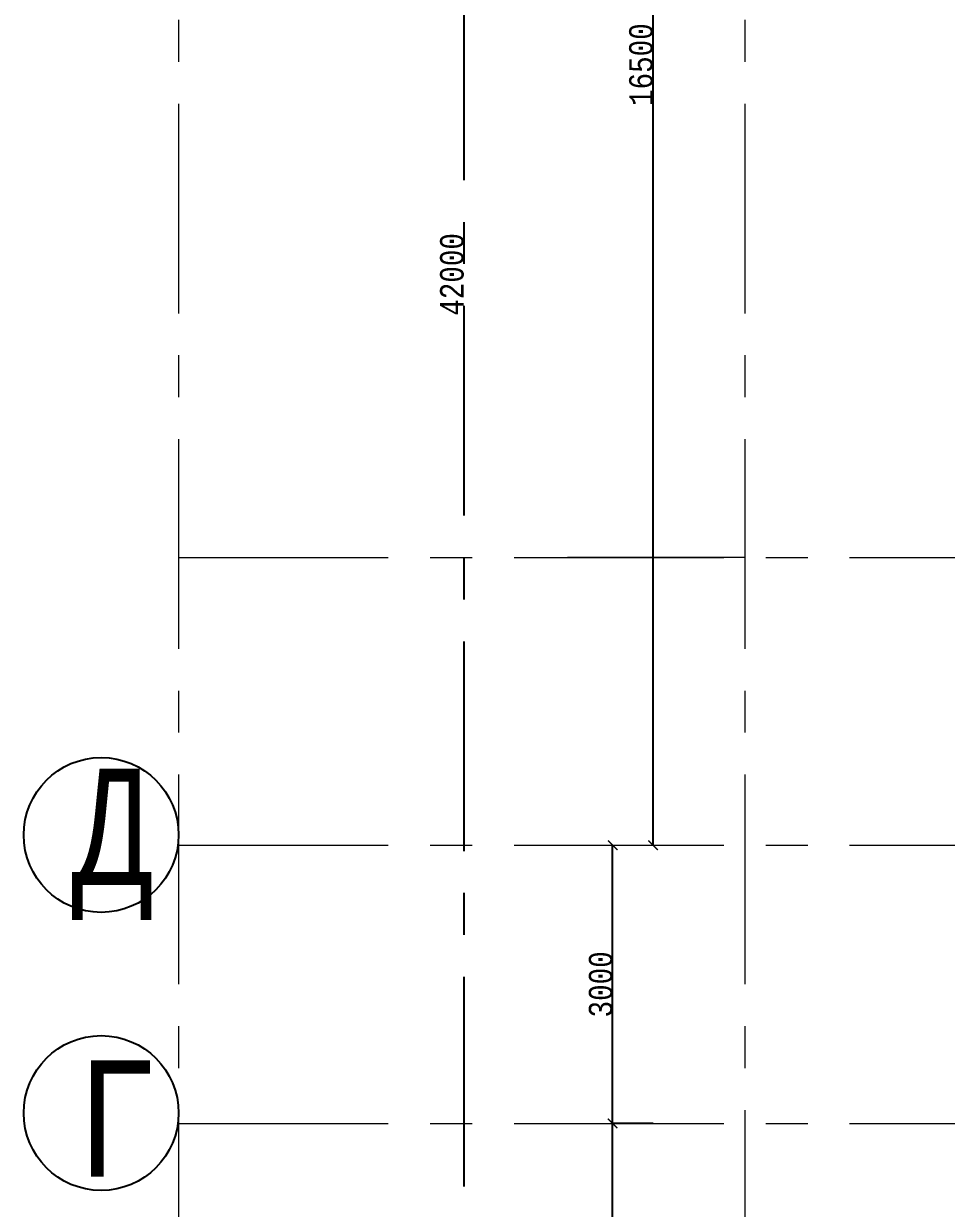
# Model space of a CAD drawing. Header units: millimetres. Extents: x -689206 to 4969298, y -1019800 to 703299.
# Drawn here: x 426641 to 436418, y -80608 to -68050 of the extents above; entities that cross this region are included whole.
import ezdxf

# ---------------------------------------------------------------- set-up
doc = ezdxf.new("R2010")
doc.units = ezdxf.units.MM
doc.linetypes.add('JIS_02_4.0', pattern=[5.5, 4, -1.5])
doc.linetypes.add('осеваяX2', pattern=[101.6, 63.5, -12.7, 12.7, -12.7])
doc.layers.add('сваи', color=7, linetype='JIS_02_4.0', lineweight=30)
doc.layers.add('стены', color=7, linetype='Continuous', lineweight=20)
doc.layers.add('сетка', color=104, linetype='Continuous')
doc.styles.add('Аннотативный', font='isocteur.ttf', dxfattribs={"width": 0.7, "height": 250})
doc.dimstyles.new('Аннотативный', dxfattribs={"dimscale": 0, "dimtxt": 250, "dimasz": 100, "dimexe": 1.25, "dimexo": 0.625, "dimtad": 1, "dimdec": 0, "dimtxsty": 'Аннотативный', "dimblk": 'ARCHTICK', "dimcen": 2.5, "dimadec": 0, "dimazin": 0, "dimtfac": 1, "dimtdec": 0, "dimtmove": 0, "dimatfit": 3, "dimfxl": 1, "dimarcsym": 0})

# ---------------------------------------------------------------- blocks, each defined once
blk = doc.blocks.new('_ArchTick')
at = {"color": 0, "linetype": 'ByBlock', "const_width": 0.15}
blk.add_lwpolyline([(-0.5, -0.5), (0.5, 0.5)], dxfattribs=at)
blk = doc.blocks.new('*D2100')
at = {"layer": 'Defpoints', "color": 0, "linetype": 'осеваяX2', "lineweight": 20, "ltscale": 35, "transparency": 16777216}
for p in [(431306, -49706), (431306, -91710), (431306, -91710)]:
    blk.add_point(p, dxfattribs=at)
at = {"layer": 'сваи', "color": 0, "linetype": 'осеваяX2', "lineweight": -2, "ltscale": 35, "transparency": 16777216}
for p, q in [((431306, -49706), (431307, -49706)), ((431306, -49706), (431306, -91710)), ((431306, -91710), (431307, -91710))]:
    blk.add_line(p, q, dxfattribs=at)
at = {"layer": 'сваи', "color": 0, "linetype": 'осеваяX2', "lineweight": -2, "ltscale": 35, "transparency": 16777216, "xscale": 100, "yscale": 100, "zscale": 100}
for p, rotation in [((431306, -49706), 90), ((431306, -91710), 270)]:
    blk.add_blockref('_ArchTick', p, dxfattribs=dict(at, rotation=rotation))
at = {"layer": 'сваи', "color": 0, "linetype": 'осеваяX2', "lineweight": 18, "ltscale": 35, "transparency": 16777216, "insert": (431180, -70708), "char_height": 250, "attachment_point": 5, "rotation": 90, "style": 'Аннотативный'}
blk.add_mtext('42000', dxfattribs=at)
blk = doc.blocks.new('*D2109')
at = {"layer": 'Defpoints', "color": 0, "linetype": 'ByBlock', "lineweight": 20, "ltscale": 35, "transparency": 16777216}
for p in [(432881, -79708), (432881, -79708), (433310, -84210)]:
    blk.add_point(p, dxfattribs=at)
at = {"layer": 'сваи', "color": 0, "linetype": 'ByBlock', "lineweight": -2, "ltscale": 35, "transparency": 16777216}
for p, q in [((432881, -84210), (432881, -79708)), ((432882, -79708), (432883, -79708)), ((433309, -84210), (432880, -84210))]:
    blk.add_line(p, q, dxfattribs=at)
at = {"layer": 'сваи', "color": 0, "linetype": 'ByBlock', "lineweight": -2, "ltscale": 35, "transparency": 16777216, "xscale": 100, "yscale": 100, "zscale": 100}
for p, rotation in [((432881, -79708), 90), ((432881, -84210), 270)]:
    blk.add_blockref('_ArchTick', p, dxfattribs=dict(at, rotation=rotation))
at = {"layer": 'сваи', "color": 0, "linetype": 'ByBlock', "lineweight": 20, "ltscale": 35, "transparency": 16777216, "insert": (432756, -81959), "char_height": 250, "attachment_point": 5, "rotation": 90, "style": 'Аннотативный'}
blk.add_mtext('4500', dxfattribs=at)
blk = doc.blocks.new('*D2110')
at = {"layer": 'Defpoints', "color": 0, "linetype": 'ByBlock', "lineweight": 20, "ltscale": 35, "transparency": 16777216}
for p in [(432882, -76760), (432882, -76760), (433311, -79708)]:
    blk.add_point(p, dxfattribs=at)
at = {"layer": 'сваи', "color": 0, "linetype": 'ByBlock', "lineweight": -2, "ltscale": 35, "transparency": 16777216}
for p, q in [((432882, -79708), (432882, -76760)), ((432883, -76760), (432884, -76760)), ((433311, -79708), (432881, -79708))]:
    blk.add_line(p, q, dxfattribs=at)
at = {"layer": 'сваи', "color": 0, "linetype": 'ByBlock', "lineweight": -2, "ltscale": 35, "transparency": 16777216, "xscale": 100, "yscale": 100, "zscale": 100}
for p, rotation in [((432882, -76760), 90), ((432882, -79708), 270)]:
    blk.add_blockref('_ArchTick', p, dxfattribs=dict(at, rotation=rotation))
at = {"layer": 'сваи', "color": 0, "linetype": 'ByBlock', "lineweight": 20, "ltscale": 35, "transparency": 16777216, "insert": (432757, -78234), "char_height": 250, "attachment_point": 5, "rotation": 90, "style": 'Аннотативный'}
blk.add_mtext('3000', dxfattribs=at)
blk = doc.blocks.new('*D2115')
at = {"layer": 'Defpoints', "color": 0, "linetype": 'ByBlock', "lineweight": 20, "ltscale": 35, "transparency": 16777216}
for p in [(433309, -60208), (433310, -60208), (433313, -76760)]:
    blk.add_point(p, dxfattribs=at)
at = {"layer": 'сваи', "color": 0, "linetype": 'ByBlock', "lineweight": -2, "ltscale": 35, "transparency": 16777216}
for p, q in [((433309, -60208), (433311, -60208)), ((433310, -76760), (433310, -60208)), ((433312, -76760), (433309, -76760))]:
    blk.add_line(p, q, dxfattribs=at)
at = {"layer": 'сваи', "color": 0, "linetype": 'ByBlock', "lineweight": -2, "ltscale": 35, "transparency": 16777216, "xscale": 100, "yscale": 100, "zscale": 100}
for p, rotation in [((433310, -60208), 90), ((433310, -76760), 270)]:
    blk.add_blockref('_ArchTick', p, dxfattribs=dict(at, rotation=rotation))
at = {"layer": 'сваи', "color": 0, "linetype": 'ByBlock', "lineweight": 20, "ltscale": 35, "transparency": 16777216, "insert": (433184, -68484), "char_height": 250, "attachment_point": 5, "rotation": 90, "style": 'Аннотативный'}
blk.add_mtext('16500', dxfattribs=at)

msp = doc.modelspace()

# ---------------------------------------------------------------- linework, layer by layer
at = {"layer": 'сваи', "linetype": 'ByBlock', "lineweight": 20, "ltscale": 35}
msp.add_line((434281.1, -73707.8), (432405.1, -73707.8), dxfattribs=at)
at = {"layer": 'сетка'}
for centre in [(427461.6, -76650.2), (427461.6, -79598.2)]:
    msp.add_circle(centre, 820.6, dxfattribs=at)
at = {"layer": 'стены', "linetype": 'осеваяX2', "lineweight": 18, "ltscale": 35}
for p, q in [((428281.1, -47562.3), (428281.1, -91709.8)), ((434281.1, -47562.3), (434281.1, -91709.8)), ((428281.1, -73707.8), (494281.1, -73707.8)), ((428281.1, -76759.8), (494281.1, -76759.8)), ((428281.1, -79707.8), (494281.1, -79707.8))]:
    msp.add_line(p, q, dxfattribs=at)

# ---------------------------------------------------------------- texts
at = {"layer": 'сетка', "color": 0, "char_height": 1230.9, "width": 181.646, "attachment_point": 1, "style": 'Аннотативный'}
for s, insert in [('Д', (427149.7, -75949.1)), ('Г', (427197.4, -79040.1))]:
    msp.add_mtext(s, dxfattribs=dict(at, insert=insert))

# ---------------------------------------------------------------- dimensions: what is measured, and where the dimension line sits
at = {"layer": 'сваи', "linetype": 'осеваяX2', "lineweight": 18, "ltscale": 35}
dim = msp.add_linear_dim(base=(431305.6, -91709.8), p1=(431305.6, -49705.8), p2=(431305.6, -91709.8), angle=90, text='42000', dimstyle='Аннотативный', dxfattribs=at)
dim.commit()
dim.dimension.update_dxf_attribs({"geometry": '*D2100', "text_midpoint": (431180, -70707.8)})
at = {"layer": 'сваи', "linetype": 'ByBlock', "lineweight": 20, "ltscale": 35}
for base, p1, p2, text, picture, middle in [((433310, -60207.8), (433312.5, -76759.8), (433308.8, -60207.8), '16500', '*D2115', (433184.4, -68483.8)), ((432882.5, -76759.8), (433311.3, -79707.8), (432882.5, -76759.8), '3000', '*D2110', (432756.9, -78233.8)), ((432881.3, -79707.8), (433310, -84209.8), (432881.3, -79707.8), '4500', '*D2109', (432755.7, -81958.8))]:
    dim = msp.add_linear_dim(base=base, p1=p1, p2=p2, angle=90, text=text, dimstyle='Аннотативный', dxfattribs=at)
    dim.commit()
    dim.dimension.update_dxf_attribs({"geometry": picture, "text_midpoint": middle})

doc.saveas('drawing.dxf')
